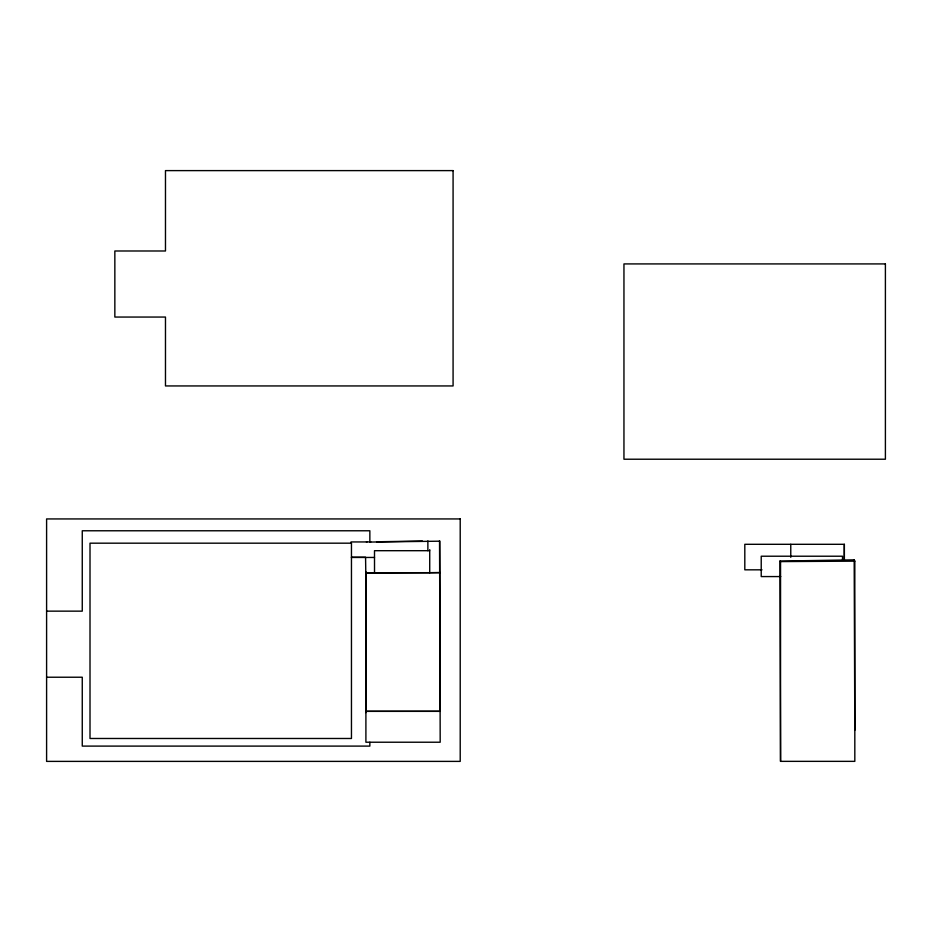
<?xml version="1.0" encoding="UTF-8"?>
<svg xmlns="http://www.w3.org/2000/svg" width="932" height="932" viewBox="0 0 932 932"><rect width="100%" height="100%" fill="white"/><g stroke="black" fill="none" stroke-linecap="round" stroke-linejoin="round"><path stroke-width="1.4" d="M365.903 712.619L365.81 571.584M780.538 761.351L780.55 561.588L779.933 561.099L780.538 761.351L854.819 761.351L854.819 561.157L854.19 559.852L779.933 561.099M440.16 711.326L365.892 711.337L440.16 711.326L439.543 540.723M854.819 730.292L854.19 559.852M374.897 572.632L365.798 572.959L440.137 572.691M429.664 550.696L374.501 550.696L374.524 572.761L429.722 572.679L429.722 549.647M366.416 541.946L370.773 541.876M376.575 541.783L422.394 541.026M780.55 561.588L854.819 561.157M440.079 572.504L429.722 572.679M366.963 541.946L351.026 541.946L351.026 543.181M844.369 560.132L844.369 544.3L744.808 544.3L744.808 569.825L762.003 569.825M351.457 557.231L365.565 557.231L365.798 572.959M351.457 557.452L374.501 557.452M780.76 576.57L761.223 576.57L761.223 556.218L842.505 556.218L842.505 560.295M46.6 611.147L82.261 611.147L82.261 530.774L369.853 530.774L369.853 542.063L439.776 541.189L440.184 742.222L365.903 742.222L365.903 711.186M46.6 677.226L82.261 677.226L82.261 746.101L369.853 746.101L369.853 742.222M365.857 572.726L365.892 711.337M844.299 544.3L844.299 559.899M790.767 544.3L790.767 557.313M427.87 540.921L427.87 550.696M453.08 170.614L165.477 170.614L165.477 250.988L114.846 250.988L114.846 317.055L165.477 317.055L165.477 385.941L453.08 385.941L453.08 170.614M885.4 263.919L623.951 263.919L623.951 459.22L885.4 459.22L885.4 263.919M460.21 518.938L46.6 518.938L46.6 761.386L460.21 761.386L460.21 518.938M351.457 543.181L90.008 543.181L90.008 738.482L351.457 738.482L351.457 543.181"/></g></svg>
